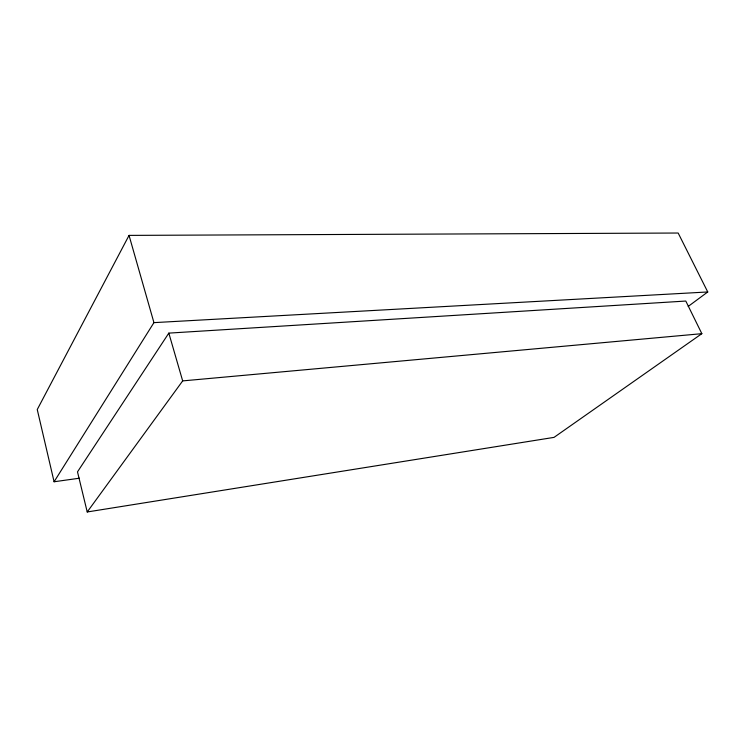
<?xml version="1.0" encoding="UTF-8"?>
<svg xmlns="http://www.w3.org/2000/svg" width="745" height="745" viewBox="0 0 745 745"><rect width="100%" height="100%" fill="white"/><g stroke="black" fill="none" stroke-linecap="round" stroke-linejoin="round"><path stroke-width="1.12" d="M688.203 306.419L707.75 291.965L678.164 233.027L129.043 235.392L37.25 409.545L54.087 481.764L79.445 478.206M54.087 481.764L153.936 322.632L129.043 235.392M168.826 333.117L77.499 471.855L87.221 511.973L554.029 437.38L701.846 333.676L685.8 301.045L168.826 333.117L182.674 380.9L87.221 511.973M182.674 380.9L701.846 333.676M153.936 322.632L707.75 291.965"/></g></svg>
